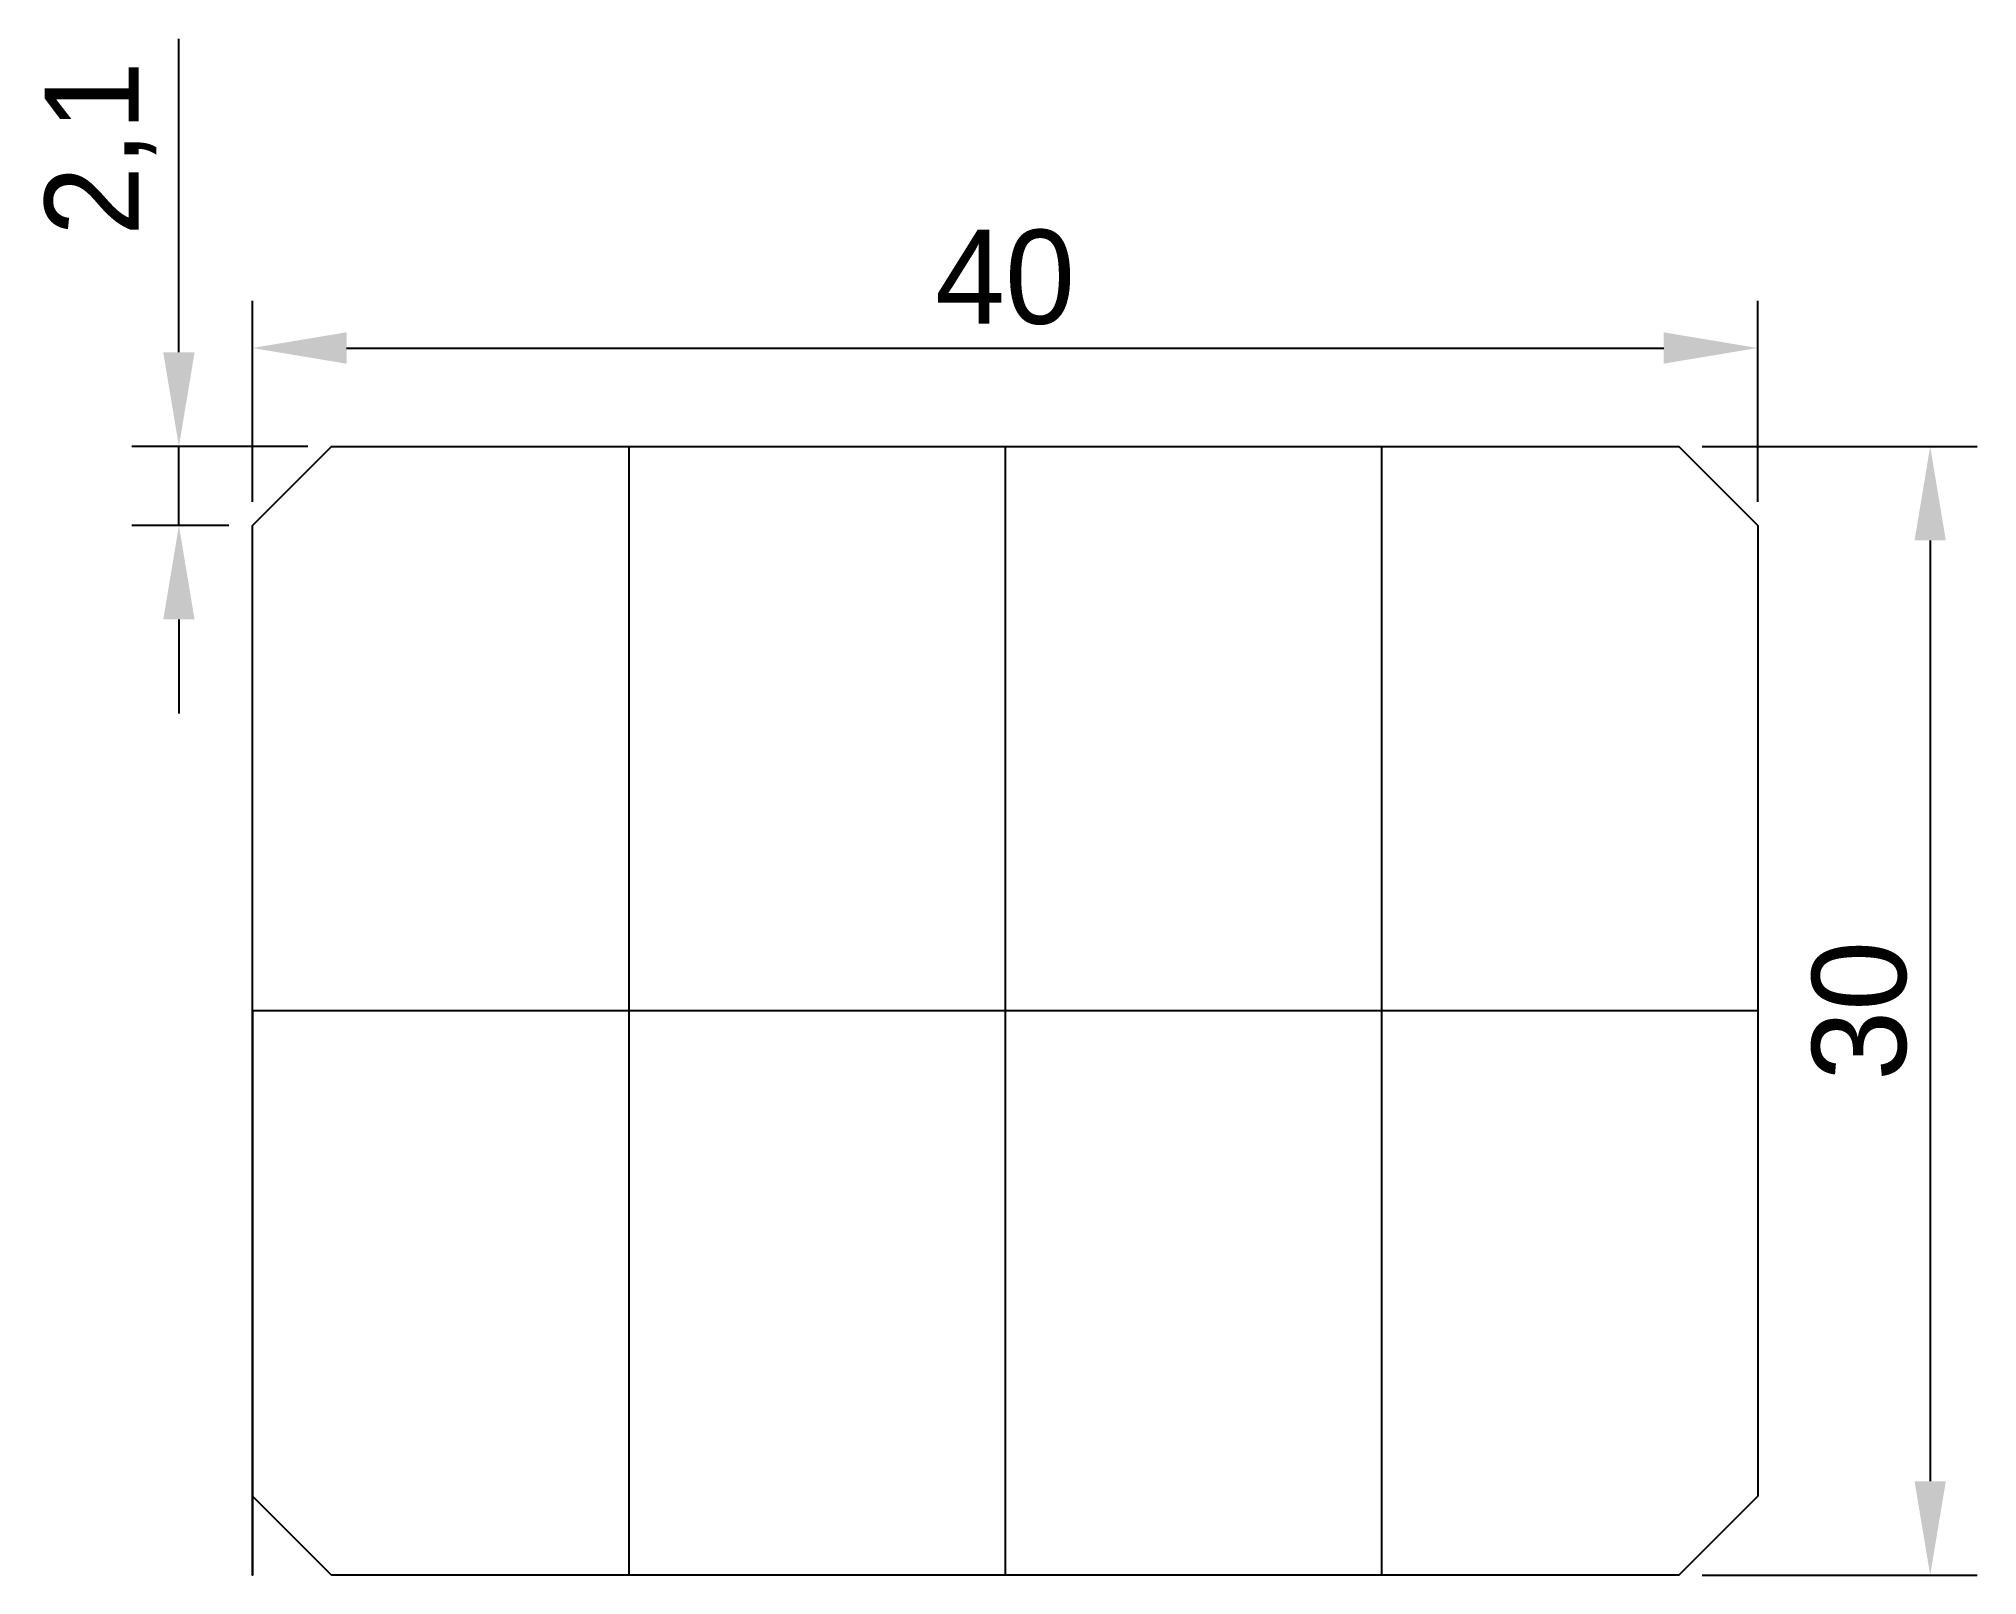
# Model space of a CAD drawing. Header units: millimetres. Extents: x -5.7 to 45.8, y 0 to 40.8.
import ezdxf

# ---------------------------------------------------------------- set-up
doc = ezdxf.new("R2010")
doc.units = ezdxf.units.MM
doc.dimstyles.new('ISO-25', dxfattribs={"dimtxt": 2.5, "dimasz": 2.5, "dimexe": 1.25, "dimexo": 0.625, "dimtad": 1, "dimtxsty": 'Standard', "dimcen": 2.5, "dimadec": 0, "dimazin": 0, "dimtfac": 1, "dimtmove": 0, "dimatfit": 3, "dimfxl": 1, "dimarcsym": 0})

# ---------------------------------------------------------------- blocks, each defined once
blk = doc.blocks.new('*D1')
at = {"color": 0, "lineweight": -2}
for p, q in [((0, 28.525), (0, 33.865)), ((40, 28.525), (40, 33.865)), ((2.5, 32.615), (37.5, 32.615))]:
    blk.add_line(p, q, dxfattribs=at)
at = {"color": 0}
for points in [[(2.5, 33.032), (2.5, 32.198), (0, 32.615)], [(37.5, 33.032), (37.5, 32.198), (40, 32.615)]]:
    blk.add_solid(points, dxfattribs=at)
at = {"layer": 'Defpoints', "color": 0}
for p in [(40, 32.615), (0, 27.9), (40, 27.9)]:
    blk.add_point(p, dxfattribs=at)
at = {"color": 0, "insert": (20, 34.49), "char_height": 2.5, "attachment_point": 5}
blk.add_mtext('40', dxfattribs=at)
blk = doc.blocks.new('*D2')
at = {"color": 0, "lineweight": -2}
for p, q in [((38.525, 30), (45.832, 30)), ((44.582, 27.5), (44.582, 2.5)), ((38.525, 0), (45.832, 0))]:
    blk.add_line(p, q, dxfattribs=at)
at = {"color": 0}
for points in [[(44.165, 27.5), (44.998, 27.5), (44.582, 30)], [(44.165, 2.5), (44.998, 2.5), (44.582, 0)]]:
    blk.add_solid(points, dxfattribs=at)
at = {"layer": 'Defpoints', "color": 0}
for p in [(37.9, 30), (37.9, 0), (44.582, 0)]:
    blk.add_point(p, dxfattribs=at)
at = {"color": 0, "insert": (42.707, 15), "char_height": 2.5, "attachment_point": 5, "rotation": 90}
blk.add_mtext('30', dxfattribs=at)
blk = doc.blocks.new('*D3')
at = {"color": 0, "lineweight": -2}
for p, q in [((-1.953, 32.5), (-1.953, 40.833)), ((1.475, 30), (-3.203, 30)), ((-1.953, 27.9), (-1.953, 30)), ((-0.625, 27.9), (-3.203, 27.9)), ((-1.953, 25.4), (-1.953, 22.9))]:
    blk.add_line(p, q, dxfattribs=at)
at = {"color": 0}
for points in [[(-2.37, 32.5), (-1.537, 32.5), (-1.953, 30)], [(-2.37, 25.4), (-1.537, 25.4), (-1.953, 27.9)]]:
    blk.add_solid(points, dxfattribs=at)
at = {"layer": 'Defpoints', "color": 0}
for p in [(-1.953, 30), (2.1, 30), (0, 27.9)]:
    blk.add_point(p, dxfattribs=at)
at = {"color": 0, "insert": (-4.037, 37.917), "char_height": 2.5, "attachment_point": 5, "rotation": 90}
blk.add_mtext('2,1', dxfattribs=at)

msp = doc.modelspace()

# ---------------------------------------------------------------- linework, layer by layer
for p, q in [((10, 30), (10, 0)), ((20, 30), (20, 0)), ((30, 30), (30, 0)), ((40, 15), (0, 15)), ((0, 15), (0, 15))]:
    msp.add_line(p, q)
msp.add_lwpolyline([(2.1, 0), (0, 2.1), (0, 15), (0, 15), (0, 15), (0, 15), (0, 0), (0, 27.9), (2.1, 30), (2.1, 30), (37.9, 30), (40, 27.9), (40, 2.1), (37.9, 0), (2.1, 0)])

# ---------------------------------------------------------------- dimensions: what is measured, and where the dimension line sits
for base, p1, p2, picture, middle in [((-1.953, 30), (0, 27.9), (2.1, 30), '*D3', (-4.037, 37.917)), ((44.582, 0), (37.9, 30), (37.9, 0), '*D2', (42.707, 15))]:
    dim = msp.add_linear_dim(base=base, p1=p1, p2=p2, angle=90, dimstyle='ISO-25')
    dim.commit()
    dim.dimension.update_dxf_attribs({"geometry": picture, "text_midpoint": middle})
dim = msp.add_linear_dim(base=(40, 32.615), p1=(0, 27.9), p2=(40, 27.9), dimstyle='ISO-25')
dim.commit()
dim.dimension.update_dxf_attribs({"geometry": '*D1', "text_midpoint": (20, 34.49)})

doc.saveas('drawing.dxf')
